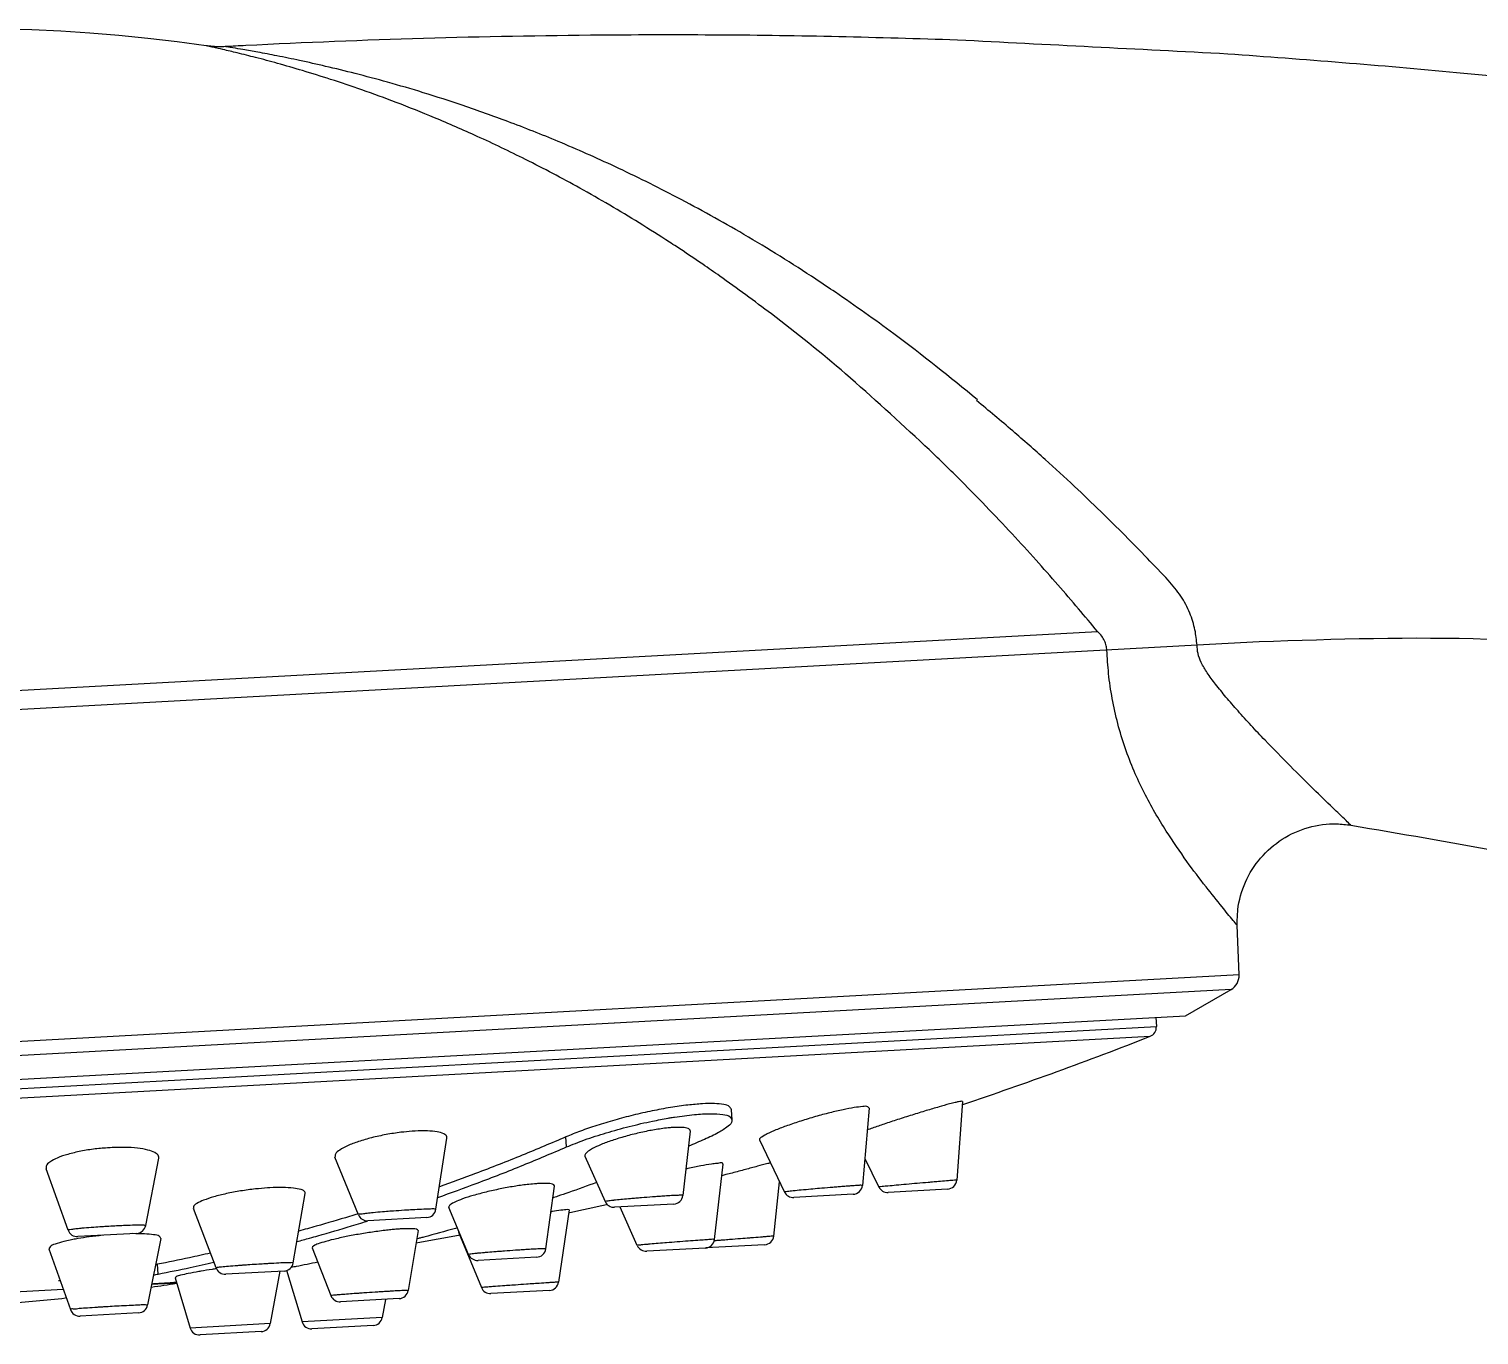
# Model space of a CAD drawing. Extents: x 937 to 1531, y -1355 to -935.
# Drawn here: x 1203.22 to 1247.74, y -1046.72 to -1006.63 of the extents above; entities that cross this region are included whole.
import ezdxf

# ---------------------------------------------------------------- set-up
doc = ezdxf.new("R2010")
doc.units = 0
doc.header["$LTSCALE"] = 7
doc.header["$MEASUREMENT"] = 0
doc.layers.get('0').update_dxf_attribs({"color": 2, "linetype": 'CONTINUOUS'})

msp = doc.modelspace()

# ---------------------------------------------------------------- linework, layer by layer
at = {"color": 7, "linetype": 'Continuous'}
for p, q in [((1160.269674734353, -1029.260491283888), (1236.030168807123, -1025.127109951172)), ((1239.081309721621, -1025.545062415186), (1160.113821208072, -1029.853412521084)), ((1240.993536028699, -1025.440734156744), (1239.081914818849, -1025.545029398791)), ((1240.372046905694, -1035.66636190935), (1240.315457197891, -1034.139722900521)), ((1240.372046905694, -1035.66636190935), (1160.845585432271, -1040.005208764604)), ((1240.125181350825, -1036.116272380162), (1161.13993290065, -1040.425591446515)), ((1238.725519677778, -1036.91981329182), (1240.125181350825, -1036.116272380162)), ((1162.618706545545, -1041.072089150619), (1238.725519677778, -1036.91981329182)), ((1237.816871028957, -1036.969387825609), (1237.832324761326, -1037.252638325367)), ((1163.542808926734, -1041.305765116589), (1237.832324761326, -1037.252638325367)), ((1163.763537418052, -1041.578880777833), (1237.642619555383, -1037.548146641466)), ((1224.805400627895, -1040.116097633534), (1224.788278576701, -1039.802268595784)), ((1229.015914297272, -1039.750405679223), (1228.806611086701, -1042.123480745208)), ((1231.882401730461, -1039.546731488059), (1231.703081808193, -1041.96113339799)), ((1231.882525676411, -1039.545062545302), (1231.86025133925, -1039.540048123422)), ((1215.715578559554, -1042.85691884003), (1216.046934617103, -1040.670472169193)), ((1219.721728284091, -1040.945747562948), (1219.704832199356, -1040.636060344737)), ((1223.524270604197, -1040.45658369047), (1223.297511046389, -1042.43220142115)), ((1225.651874730862, -1040.725928678202), (1226.418100181526, -1042.327939025325)), ((1220.289574260289, -1041.232267107365), (1220.912120906859, -1042.621125232202)), ((1204.422122985159, -1043.498578683799), (1203.745535090774, -1041.61947335464)), ((1206.803557850182, -1043.355803038042), (1207.206292519598, -1041.291061420431)), ((1213.333011884283, -1043.024503540895), (1212.615340825775, -1041.262818529517)), ((1224.267871099943, -1043.780363765899), (1224.534603986172, -1041.469981857643)), ((1228.879470571281, -1041.297401572119), (1229.312566423147, -1042.173747346317)), ((1226.087209573036, -1043.679528528392), (1226.266170485047, -1042.010287154347)), ((1231.702989891945, -1041.962370950669), (1231.688375568496, -1041.96267822338)), ((1211.333302549517, -1044.503713840261), (1211.704736496597, -1042.373165445262)), ((1219.086760260774, -1044.07018144656), (1219.35386758536, -1042.148145789936)), ((1228.523886406252, -1042.397756619754), (1226.704752812151, -1042.497005878929)), ((1231.420179941699, -1042.239739104416), (1229.597286442297, -1042.339193491671)), ((1208.964456491663, -1044.656501791172), (1208.27241763926, -1042.829100391355)), ((1216.716412003159, -1044.243548084799), (1216.112944375503, -1042.797961022937)), ((1219.806504069483, -1042.873166322072), (1219.481404793163, -1045.092128587423)), ((1219.80651234829, -1042.873109836276), (1219.74686524819, -1042.866768203785)), ((1223.015640500727, -1042.698278422831), (1221.202020579492, -1042.797226858652)), ((1221.895616947902, -1043.967449132836), (1221.372340215646, -1042.787934470186)), ((1215.435235006081, -1043.111854209148), (1213.62710163136, -1043.210503305439)), ((1206.525442534804, -1043.597959388976), (1204.720720177111, -1043.696422386516)), ((1207.268823340855, -1043.750817411898), (1206.864203637465, -1045.795129239981)), ((1215.167118678698, -1043.50947193815), (1214.86302720923, -1045.349318815705)), ((1216.411518495353, -1043.561244320818), (1217.10895584118, -1045.261004656024)), ((1203.833138060602, -1044.073137326214), (1204.493119139093, -1045.935316606617)), ((1211.918110343538, -1044.036748221191), (1212.491515295884, -1045.508043379377)), ((1218.805802408779, -1044.328983258805), (1217.009489473709, -1044.426987451235)), ((1223.985927055302, -1044.046363271593), (1222.186019722977, -1044.144563571336)), ((1225.805262231503, -1043.947103017138), (1224.003458843625, -1044.045406762481)), ((1207.187679354153, -1044.846186853159), (1207.171251538602, -1044.545082490275)), ((1211.054038026197, -1044.751908129432), (1209.261333175192, -1044.849715473041)), ((1210.923763214613, -1044.759015728496), (1210.629034152579, -1046.367317756486)), ((1211.131457972387, -1044.728783717246), (1211.604963072107, -1046.314066537837)), ((1207.747754374037, -1045.128159817624), (1206.98800923703, -1045.16961039855)), ((1207.707093354095, -1044.956510709456), (1208.16858013898, -1046.501556514328)), ((1219.481378346344, -1045.092309042014), (1219.440990814662, -1045.093804843288)), ((1204.274217291376, -1045.317670900096), (1202.591340860934, -1045.40948616237)), ((1214.583230273258, -1045.600311627857), (1212.787358499995, -1045.698291751598)), ((1214.167462144531, -1045.622995329148), (1214.06541995413, -1046.179827622401)), ((1219.200912955143, -1045.348377647093), (1217.402748390164, -1045.446482860244)), ((1206.586094008408, -1046.036623627469), (1204.792309787901, -1046.134489854369)), ((1210.629034150411, -1046.367317773387), (1208.168580141059, -1046.501556524902)), ((1214.06541995413, -1046.179827622401), (1211.604963072107, -1046.314066537837)), ((1213.786677126523, -1046.425306184835), (1211.908757798909, -1046.527762706963)), ((1210.350180399802, -1046.612796398484), (1208.472485145106, -1046.715240688439))]:
    msp.add_line(p, q, dxfattribs=at)
for centre, radius, start, end in [((1201.581153363354, -1055.657694907148), 49.02499999908001, 81.69726177209415, 147.422240815198), ((1239.872390062343, -1035.684883268995), 0.50000000076, 300.3700328314237, 2.122877418101653), ((1194.986398584667, -929.1440206722561), 116.49466818876, 288.470952738116, 291.4792703794794), ((1237.532770260807, -1037.268981579167), 0.30000000198, 291.479252442997, 3.122877419606801), ((1228.507677560251, -1042.098194786999), 0.30000000198, 273.1228774348198, 354.9593282479006), ((1231.403795054583, -1041.940186875159), 0.30000000198, 273.1228774255302, 355.7525431491978), ((1222.999384506525, -1042.398719160346), 0.30000000198, 273.1228774229208, 353.4525130204052), ((1226.688241617309, -1042.197460537059), 0.30000000198, 205.5611018203925, 273.1228774024108), ((1229.580941537609, -1042.039639085093), 0.30000000198, 206.2972543318996, 273.1228774131096), ((1215.41891317983, -1042.812298538006), 0.30000000198, 273.1228774195808, 351.3812511032103), ((1194.986398584667, -929.1440206722561), 116.49466818876, 282.311038060472, 282.8783559671072), ((1221.185546716369, -1042.4976794872), 0.30000000198, 204.1440224908034, 273.122877415719), ((1206.509098367852, -1043.298404936197), 0.30000000198, 273.1228774206763, 348.9617238481007), ((1213.610695697173, -1042.910952226911), 0.30000000198, 202.1637255568053, 273.1228774195288), ((1204.70435861362, -1043.396868882929), 0.30000000198, 199.8005403271044, 273.1228774169193), ((1194.986398584667, -929.1440206722561), 116.49466818876, 279.9450679890279, 280.6230076479088), ((1223.969749019982, -1043.746799757814), 0.30000000198, 273.1228774226079, 353.4140576102039), ((1225.788869157643, -1043.647551238786), 0.30000000198, 273.1324072305785, 353.882170827012), ((1216.993038820068, -1044.127438811422), 0.30000000198, 202.65744773793, 273.1228774192151), ((1218.789536439572, -1044.029424540718), 0.30000000198, 273.1228774199985, 352.0870027049135), ((1222.169504649315, -1043.845018442939), 0.30000000198, 203.9241494125892, 273.1228774163976), ((1223.987162450542, -1043.745849709773), 0.30000000198, 269.8339478664251, 273.1139332064504), ((1209.244982482955, -1044.550161375148), 0.30000000198, 200.7430764567103, 273.1228774169713), ((1211.037725230074, -1044.452351967871), 0.30000000198, 273.1228774220855, 350.1117068960079), ((1197.504682905404, -980.9403145016558), 64.99999999973998, 278.3856689046992, 279.0667901644055), ((1219.184545215128, -1045.048824484737), 0.30000000198, 273.1228774198937, 351.6649072188112), ((1197.504682905404, -980.9403145016558), 64.99999999973998, 274.4477228092811, 276.041886412682), ((1212.77089630081, -1045.398743739818), 0.30000000198, 201.2923967274129, 273.1228774195288), ((1214.56698421176, -1045.300751829291), 0.30000000198, 273.1228774196849, 350.6151305773098), ((1217.386422348986, -1045.146927424725), 0.30000000198, 202.3094506976038, 273.1228774193199), ((1204.775844031179, -1045.834942042317), 0.30000000198, 199.5145975523074, 273.1228774193199), ((1206.569863593238, -1045.737062971214), 0.30000000198, 273.1228774198937, 348.8031469635944), ((1208.456029851683, -1046.415692301882), 0.30000000198, 196.6314307070042, 273.1228774195808), ((1210.333949185623, -1046.313235784002), 0.30000000198, 273.1228774195808, 349.6143241322048), ((1211.892414545108, -1046.228208206443), 0.30000000198, 196.6302596565049, 273.1228774195808), ((1213.770333879049, -1046.125751688563), 0.30000000198, 273.1228774195808, 349.6154950713051)]:
    msp.add_arc(centre, radius, start, end, dxfattribs=at)
for points in [[(1231.723802300934, -1006.972731729155), (1228.082569970906, -1006.870791944859), (1220.797840880773, -1006.822992596995), (1209.875618584686, -1007.141464856422), (1209.25285067559, -1007.173752636922)], [(1208.712057451691, -1007.157736851623), (1208.660534523417, -1007.146531377486)], [(1209.252737619722, -1007.173778076897), (1209.240494825925, -1007.174402276779), (1209.157582865696, -1007.177310982568), (1209.076816821179, -1007.177938848388), (1208.997963325281, -1007.176453272881), (1208.920781139647, -1007.172988266558), (1208.844930993457, -1007.167638170132), (1208.770766084513, -1007.160532761493), (1208.699326893561, -1007.151923802317), (1208.660696563537, -1007.146561137203)], [(1209.613479694025, -1007.365946073055), (1209.175460548629, -1007.261964910598), (1208.877649202596, -1007.194293462362), (1208.712057451691, -1007.157736851623)], [(1227.979250978737, -1014.713441103856), (1227.377330004241, -1014.310730884238), (1225.16626504086, -1012.935379330021), (1223.117669160668, -1011.800759054368), (1221.20756857906, -1010.85507854995), (1219.468419302484, -1010.085198506785), (1217.921915564281, -1009.471568430624), (1216.549952656792, -1008.981650108561), (1215.327268131598, -1008.587126854613), (1214.228172345314, -1008.265366684901), (1213.230151341546, -1007.998937050464), (1212.328627221603, -1007.778958485191), (1211.527605894032, -1007.599801997284), (1210.831046819834, -1007.456366468365), (1210.244303203353, -1007.344418051151), (1209.788980900773, -1007.263133454803), (1209.479195022332, -1007.210641535363), (1209.306693716158, -1007.182424117504), (1209.252738773731, -1007.173770930968)], [(1222.887697033219, -1013.17433404002), (1221.954576023902, -1012.584193540189), (1220.131245280458, -1011.516389984985), (1218.466854039884, -1010.637075308384), (1216.984437455792, -1009.927835021988), (1215.668439509146, -1009.35474676108), (1214.495313580832, -1008.887476903645), (1213.440780726101, -1008.50166831399), (1212.482916371295, -1008.17881745847), (1211.617204287801, -1007.909354641568), (1210.847542718266, -1007.687426852626), (1210.177926000878, -1007.507754479974), (1209.613479694025, -1007.365946073055)], [(1240.026306295973, -1007.40013000956), (1231.72379887335, -1006.972731612294)], [(1261.282782213495, -1009.740894350753), (1247.051003616661, -1007.974301513193), (1240.026306295973, -1007.40013000956)], [(1223.097482310315, -1013.311178043946), (1222.887697033219, -1013.17433404002)], [(1224.430824823861, -1014.217471689545), (1223.906457719646, -1013.853446120437), (1223.097482310315, -1013.311178043946)], [(1230.729198910361, -1019.423422568703), (1228.289564897415, -1017.216178181596), (1226.011873019947, -1015.376515491549), (1224.430824823861, -1014.217471689545)], [(1232.3396510845, -1018.009339562248), (1229.772112573419, -1015.986968866856), (1227.979250978737, -1014.713441103856)], [(1238.198797603641, -1023.551405219607), (1237.55619532234, -1022.879546392762), (1236.870218743639, -1022.180514813261), (1236.127611373079, -1021.445984222704), (1235.315187691949, -1020.669505426729), (1234.418762269582, -1019.84569429772), (1233.423563488866, -1018.968760848086), (1232.313744618137, -1018.037426880962)], [(1236.030168807123, -1025.127109951172), (1235.43955428355, -1024.4238236557), (1234.812512346458, -1023.695552142732), (1234.137897349383, -1022.933480744354), (1233.404493476729, -1022.130370897295), (1232.600472139295, -1021.280223844707), (1231.713369882578, -1020.378761652176), (1230.729198910361, -1019.423422568703)], [(1239.081309721621, -1025.545062415186), (1239.018114548475, -1025.076867616701), (1238.857735029656, -1024.562353301001), (1238.583517978709, -1024.03978754284), (1238.198797083467, -1023.551402713507)], [(1236.313518831754, -1025.696069019151), (1236.294140964509, -1025.561198827956), (1236.243632528919, -1025.413872171639), (1236.155798358171, -1025.265155518514), (1236.030168779649, -1025.127109951082)], [(1241.168124480599, -1028.462001754378), (1240.742898131276, -1028.007006213911), (1240.340073114572, -1027.561482047011), (1239.970106000855, -1027.135071248074), (1239.649339007031, -1026.741340453735), (1239.393472844142, -1026.38812168825), (1239.212960950992, -1026.074634495814), (1239.111757354658, -1025.795974651786), (1239.081914788194, -1025.545032315209)], [(1262.231119758, -1027.122915867624), (1247.99985681194, -1025.365774365753), (1240.993536028699, -1025.440734156744)], [(1238.136007546172, -1031.251586281222), (1237.788014829446, -1030.679530061416), (1237.456764324431, -1030.067447048289), (1237.14906612772, -1029.407206855519), (1236.876084218698, -1028.699135790221), (1236.649350480132, -1027.951312973656), (1236.477814405042, -1027.1795445501), (1236.366882870872, -1026.415680235117), (1236.31355265248, -1025.696067174654)], [(1243.804092797178, -1031.06898036372), (1243.656107012316, -1030.927451213683), (1243.249450914145, -1030.536037555923), (1242.658527025114, -1029.960737301645), (1241.948496581925, -1029.257107216995), (1241.168122774633, -1028.462025839671)], [(1240.315457197891, -1034.139722900521), (1240.191142906734, -1033.991458638988), (1239.850135955922, -1033.578000234226), (1239.357904894872, -1032.960850843615), (1238.772021652363, -1032.182728775606), (1238.136007546172, -1031.251586281222)], [(1240.315538432089, -1034.139704557075), (1240.335122059238, -1033.667824805198), (1240.5672697526, -1032.820682983425), (1241.034833563808, -1032.077086008116), (1241.697732567631, -1031.500784386708), (1242.499137475573, -1031.14118584025), (1243.370343560241, -1031.029118609513), (1243.804069210595, -1031.069114617742)], [(1243.804065146097, -1031.068992389678), (1248.354283975918, -1031.862048441721), (1262.653431087629, -1034.863434739667)], [(1223.898293516814, -1039.619004517064), (1223.450211374178, -1039.658345099441), (1222.917246052253, -1039.734132593011), (1222.350860634338, -1039.839879609648), (1221.773673589329, -1039.970041199888), (1221.202639446977, -1040.119931275074), (1220.653606034742, -1040.285160834941), (1220.148660548659, -1040.459109525866), (1219.704832199356, -1040.636060344737)], [(1224.788055486599, -1039.802031576641), (1224.728727650241, -1039.709454855404), (1224.554131800089, -1039.644286187976), (1224.266115660716, -1039.613635919646), (1223.898293516814, -1039.619004517064)], [(1228.559997283538, -1039.735722524859), (1228.214907908901, -1039.800273021133), (1227.807698564837, -1039.895180647304), (1227.364961638245, -1040.014369881702), (1226.91934491414, -1040.149175051633), (1226.504815161288, -1040.28924446745), (1226.15378552305, -1040.423146129472), (1225.886210165387, -1040.542488093614)], [(1228.819296666883, -1039.705958143662), (1228.559997283538, -1039.735722524859)], [(1228.823726713438, -1039.70568201149), (1228.819296666883, -1039.705958143662)], [(1229.012840004458, -1039.750997816827), (1228.974434604588, -1039.713109509431), (1228.823726713438, -1039.70568201149)], [(1231.486122630261, -1039.623752257256), (1231.15957426624, -1039.714591389845), (1230.767249873047, -1039.830426058867), (1230.331710870382, -1039.964661830864), (1229.889688729661, -1040.106006495735), (1229.476186048326, -1040.243114761258), (1229.117607235732, -1040.367005010103), (1228.954482494175, -1040.420630814082)], [(1231.658488138094, -1039.580235377734), (1231.486122630261, -1039.623752257256)], [(1231.676240945645, -1039.575905548444), (1231.658488138094, -1039.580235377734)], [(1231.86025133925, -1039.540048123422), (1231.728221104775, -1039.563342037888), (1231.676240945645, -1039.575905548444)], [(1219.721728284091, -1040.945747562948), (1220.2791356867, -1040.728034088428), (1220.940773788144, -1040.511768392701), (1221.650990487909, -1040.315882754876), (1222.365610064323, -1040.151824162082), (1222.84393107251, -1040.060934422081)], [(1222.84393107251, -1040.060934422081), (1222.967980524534, -1040.040223026513)], [(1223.023571148799, -1040.345384801764), (1222.90118248309, -1040.354116925263)], [(1222.967980524534, -1040.040223026513), (1223.04370847959, -1040.02821697205), (1223.649456750045, -1039.950938101318), (1224.151877313971, -1039.923527241228), (1224.524939236733, -1039.947404419767), (1224.747095946342, -1040.021896055604), (1224.799761960836, -1040.114396290184)], [(1223.291592583824, -1040.345591636682), (1223.023571148799, -1040.345384801764)], [(1223.525108373471, -1040.456066640729), (1223.524600433767, -1040.445331212596), (1223.46254871675, -1040.379691428922), (1223.291592583824, -1040.345591636682)], [(1224.799761960836, -1040.114396290184), (1224.802610087817, -1040.143937641437), (1224.683541826088, -1040.307571279603), (1224.392716371587, -1040.503603885445), (1223.958068635302, -1040.714619055894)], [(1214.980729926828, -1040.461736771204), (1214.640948522011, -1040.495123442891), (1214.186459311496, -1040.565641354919), (1213.741621914194, -1040.662582103823), (1213.336020749012, -1040.779726055983), (1213.000237233598, -1040.908536824884), (1212.75956945425, -1041.039157896881)], [(1215.073734440589, -1040.455895814118), (1214.980729926828, -1040.461736771204)], [(1215.755849592838, -1040.48002092835), (1215.454311754385, -1040.450749469665), (1215.073734440589, -1040.455895814118)], [(1216.04520329046, -1040.669415391013), (1216.045157334352, -1040.631961768196), (1215.957572736127, -1040.541706088064), (1215.755849592838, -1040.48002092835)], [(1219.704832199356, -1040.636060344737), (1218.366391245436, -1041.197384560092), (1216.934265275277, -1041.758532170877), (1215.82166420692, -1042.166757533574)], [(1222.677257080983, -1040.37911077561), (1222.27708354461, -1040.444371471232), (1221.850534185155, -1040.536687018995), (1221.425761435795, -1040.650132524629), (1221.034415828874, -1040.776438485298), (1220.705901048749, -1040.906012985703), (1220.464814654718, -1041.028348420318)], [(1222.90118248309, -1040.354116925263), (1222.677257080983, -1040.37911077561)], [(1223.958068635302, -1040.714619055894), (1223.4727437504, -1040.921809176022)], [(1225.886210165387, -1040.542488093614), (1225.716070632755, -1040.64020290541), (1225.650756654342, -1040.711314066266), (1225.656915527496, -1040.723695780962)], [(1205.681393889042, -1040.968410263218), (1205.255398229756, -1041.007185272375), (1204.81164241842, -1041.077117584721), (1204.413998666176, -1041.171483521739), (1204.089234397983, -1041.284217127924), (1203.862248388118, -1041.407092069373)], [(1205.714638297123, -1040.96651434638), (1205.681393889042, -1040.968410263218)], [(1207.088063146333, -1041.118024501924), (1206.873214012006, -1041.038200011428), (1206.557506441262, -1040.982899906282), (1206.160840394908, -1040.958069096336), (1205.714638297123, -1040.96651434638)], [(1207.202700728494, -1041.290351147902), (1207.200002193086, -1041.225681640785), (1207.093338414109, -1041.12095226155), (1207.088063146333, -1041.118024501924)], [(1212.75956945425, -1041.039157896881), (1212.630632602018, -1041.160983098925), (1212.615719658692, -1041.262850112891)], [(1215.771236573485, -1042.496684398402), (1216.978073503551, -1042.055380210027), (1218.39667834413, -1041.500286247102), (1219.721728284091, -1040.945747562948)], [(1220.464814654718, -1041.028348420318), (1220.323088205097, -1041.135854058999), (1220.286318828956, -1041.222139667123), (1220.290192781189, -1041.23262208667)], [(1203.862248388118, -1041.407092069373), (1203.749959064664, -1041.530708997493), (1203.748288422194, -1041.619131947128)], [(1224.170230548025, -1041.47139999401), (1223.847371612662, -1041.5254667925), (1223.45333556805, -1041.604888739605), (1223.390710032632, -1041.618456344796)], [(1224.336769484757, -1041.45100881591), (1224.170230548025, -1041.47139999401)], [(1224.399771758304, -1041.446410835686), (1224.336769484757, -1041.45100881591)], [(1224.522793928947, -1041.468949729786), (1224.519302573196, -1041.452355701944), (1224.399771758304, -1041.446410835686)], [(1225.89949965058, -1041.456287882325), (1225.585261124394, -1041.539128222347), (1225.215155646485, -1041.636670095968), (1224.806214380501, -1041.744413444818), (1224.619815317956, -1041.793511816267)], [(1225.98980919174, -1041.432476523176), (1225.89949965058, -1041.456287882325)], [(1218.514318427638, -1042.098512714817), (1218.112853410173, -1042.155018785567), (1217.684158370477, -1042.233394325993), (1217.257080308858, -1042.328484005201), (1216.862929531856, -1042.433475889291), (1216.533169522436, -1042.539843855749), (1216.291468943584, -1042.63914017263)], [(1218.737946369321, -1042.076137019704), (1218.514318427638, -1042.098512714817)], [(1218.861021951895, -1042.067765889573), (1218.737946369321, -1042.076137019704)], [(1219.128000374757, -1042.065031742987), (1218.861021951895, -1042.067765889573)], [(1219.354614104798, -1042.147842626738), (1219.354268304035, -1042.142293882784), (1219.296254586416, -1042.090457607455), (1219.128000374757, -1042.065031742987)], [(1220.648866772641, -1042.034568086472), (1219.791034399224, -1042.341763237225), (1219.458139325076, -1042.457163622737)], [(1224.619815317956, -1041.793511816267), (1224.493410257442, -1041.826803144346)], [(1228.677095182005, -1042.126969254407), (1228.507529189032, -1042.137576382246)], [(1228.803199355992, -1042.128431766698), (1228.800590005662, -1042.126953421993), (1228.786021087969, -1042.122741886032), (1228.677095182005, -1042.126969254407)], [(1230.154450707544, -1042.093617910658), (1229.846559684772, -1042.121263004472), (1229.592229337643, -1042.144508181221)], [(1230.963161369773, -1042.022462773874), (1230.829122171547, -1042.034105879826), (1230.491042111185, -1042.063761925634), (1230.154450707544, -1042.093617910658)], [(1231.387635437635, -1041.986199959471), (1231.141230917992, -1042.007097521958), (1230.963161369773, -1042.022462773874)], [(1231.39861455263, -1041.985289651077), (1231.387635437635, -1041.986199959471)], [(1231.588714222925, -1041.969829875916), (1231.401715490924, -1041.98503299372), (1231.39861455263, -1041.985289651077)], [(1231.688375568496, -1041.96267822338), (1231.588714222925, -1041.969829875916)], [(1210.541097971404, -1042.20293182134), (1210.176012469972, -1042.234903969189), (1209.71945410794, -1042.296265211518), (1209.281367439854, -1042.378090490298), (1208.891675635243, -1042.474968324928), (1208.579450294003, -1042.579943047298)], [(1210.619764978263, -1042.198227752448), (1210.541097971404, -1042.20293182134)], [(1211.344382666962, -1042.207615367136), (1211.018751867201, -1042.188925903125), (1210.619764978263, -1042.198227752448)], [(1211.698559282286, -1042.371986351146), (1211.692274485201, -1042.322214537658), (1211.574379847651, -1042.253007008392), (1211.344382666962, -1042.207615367136)], [(1219.458139325076, -1042.457163622737), (1219.297913481343, -1042.511951023345)], [(1221.391092121634, -1042.56024180774), (1221.179917404919, -1042.581253338054)], [(1221.443207884889, -1042.555399602689), (1221.391092121634, -1042.56024180774)], [(1221.847581945415, -1042.519052573165), (1221.689911279691, -1042.532727763003), (1221.443207884889, -1042.555399602689)], [(1222.54520828616, -1042.46502440165), (1222.362095197637, -1042.478221376347), (1222.022677733319, -1042.50459235117), (1221.847581945415, -1042.519052573165)], [(1222.679155186551, -1042.455922317327), (1222.54520828616, -1042.46502440165)], [(1222.737596016796, -1042.452116143561), (1222.679155186551, -1042.455922317327)], [(1222.949299518157, -1042.439469366865), (1222.737596016796, -1042.452116143561)], [(1223.295162168298, -1042.435762123305), (1223.294349044251, -1042.435219914908), (1223.270118899617, -1042.428687742718), (1223.151631854076, -1042.430145843796), (1222.949299518157, -1042.439469366865)], [(1226.684698215268, -1042.29318032583), (1226.677104246, -1042.294183830209), (1226.505288511098, -1042.312927138691), (1226.420712903548, -1042.323164401871)], [(1226.924788935712, -1042.26982351006), (1226.684698215268, -1042.29318032583)], [(1227.290842125296, -1042.236075016313), (1227.228321332068, -1042.241771177187), (1226.924788935712, -1042.26982351006)], [(1228.062504304852, -1042.170869045746), (1227.902248958791, -1042.183811619462), (1227.563190186146, -1042.212290330512), (1227.290842125296, -1042.236075016313)], [(1228.407632440815, -1042.144598402643), (1228.217658360661, -1042.158750470219), (1228.062504304852, -1042.170869045746)], [(1228.482671907753, -1042.139290976503), (1228.407632440815, -1042.144598402643)], [(1228.507529189032, -1042.137576382246), (1228.482671907753, -1042.139290976503)], [(1229.592229337643, -1042.144508181221), (1229.412386303706, -1042.161520806015), (1229.319528577025, -1042.172312808003)], [(1208.579450294003, -1042.579943047298), (1208.369502735029, -1042.68439343941), (1208.274478735184, -1042.780083623127), (1208.278150094304, -1042.828050267903)], [(1213.324160333331, -1042.996481987534), (1213.062514714275, -1043.076562829472), (1212.037333516186, -1043.377984806767), (1211.504487486555, -1043.526922420443)], [(1213.60366903898, -1042.982093308033), (1213.550742933938, -1042.988002950749), (1213.396495592406, -1043.007908324915), (1213.333855839057, -1043.0221714754), (1213.334139351531, -1043.02239110182)], [(1214.077868701819, -1042.938057491556), (1213.784137487472, -1042.96406144279), (1213.60366903898, -1042.982093308033)], [(1214.097873960183, -1042.936401689993), (1214.077868701819, -1042.938057491556)], [(1214.13736771092, -1042.933168145402), (1214.097873960183, -1042.936401689993)], [(1214.356687818055, -1042.916016463653), (1214.13736771092, -1042.933168145402)], [(1214.407971410841, -1042.912193540497), (1214.356687818055, -1042.916016463653)], [(1214.929382692404, -1042.877353920055), (1214.746245383429, -1042.888731407068), (1214.407971410841, -1042.912193540497)], [(1214.951528828066, -1042.876048751941), (1214.929382692404, -1042.877353920055)], [(1215.06566512283, -1042.869588870927), (1214.951528828066, -1042.876048751941)], [(1215.341606017995, -1042.856248220204), (1215.06566512283, -1042.869588870927)], [(1215.427311988098, -1042.854415344216), (1215.341606017995, -1042.856248220204)], [(1215.714329910856, -1042.858650675172), (1215.680466256943, -1042.850614119512), (1215.552322180531, -1042.84975259348), (1215.427311988098, -1042.854415344216)], [(1216.291468943584, -1042.63914017263), (1216.1494539467, -1042.725118944281), (1216.111404593458, -1042.79319781269), (1216.113032511233, -1042.798271805744)], [(1219.287684199871, -1042.928592581946), (1219.244304646942, -1042.935727767162)], [(1219.548411052748, -1042.888768823138), (1219.287684199871, -1042.928592581946)], [(1219.569437614066, -1042.885829467552), (1219.548411052748, -1042.888768823138)], [(1219.74686524819, -1042.866768203785), (1219.569437614066, -1042.885829467552)], [(1221.179917404919, -1042.581253338054), (1221.150392720016, -1042.584866004391), (1220.987217549948, -1042.604615551085), (1220.913962628201, -1042.617440760963)], [(1204.697023840948, -1043.456361977827), (1204.619882198253, -1043.464049740676), (1204.474741334412, -1043.48317625522), (1204.422109516687, -1043.497537643593), (1204.42251507289, -1043.498101621057)], [(1205.211497139765, -1043.412500956636), (1205.134362057925, -1043.418148036189), (1204.845889845636, -1043.441740686079), (1204.697023840948, -1043.456361977827)], [(1205.460484274541, -1043.395348885217), (1205.211497139765, -1043.412500956636)], [(1205.554253002629, -1043.389394673245), (1205.460484274541, -1043.395348885217)], [(1205.797897055693, -1043.375224676602), (1205.554253002629, -1043.389394673245)], [(1206.025165801349, -1043.363781339152), (1205.797897055693, -1043.375224676602)], [(1206.40283996299, -1043.34893489452), (1206.120445913939, -1043.359341158867), (1206.025165801349, -1043.363781339152)], [(1206.520729542878, -1043.34715894168), (1206.40283996299, -1043.34893489452)], [(1206.803373273925, -1043.355937286376), (1206.759606146753, -1043.347303299812), (1206.622332000211, -1043.344812607068), (1206.520729542878, -1043.34715894168)], [(1211.83705451915, -1043.742552341513), (1212.092253568418, -1043.670537239713), (1213.120489306896, -1043.368112184198), (1213.412846612983, -1043.278518002945)], [(1213.412846612983, -1043.278518002945), (1213.627481167455, -1043.211721009487)], [(1214.68006179333, -1043.458293087519), (1214.556827597722, -1043.466252791989)], [(1214.947205065631, -1043.45261072491), (1214.68006179333, -1043.458293087519)], [(1215.16754229477, -1043.5093287971), (1215.167333007205, -1043.507817860379), (1215.113369074294, -1043.469510347245), (1214.947205065631, -1043.45261072491)], [(1216.372086557596, -1043.427015081318), (1216.313423021448, -1043.443723576638), (1215.342281168305, -1043.711076753719)], [(1204.486645826263, -1043.800769987735), (1204.288169798338, -1043.847187512345), (1204.021662623104, -1043.927655885655)], [(1204.645254067877, -1043.770983030427), (1204.486645826263, -1043.800769987735)], [(1204.7301561197, -1043.756252119122), (1204.645254067877, -1043.770983030427)], [(1205.480603902364, -1043.656171743797), (1205.066112222013, -1043.704500641028), (1204.7301561197, -1043.756252119122)], [(1206.770600486109, -1043.611501940676), (1206.405797714156, -1043.604018769935)], [(1207.048442882822, -1043.639851312709), (1206.770600486109, -1043.611501940676)], [(1207.268899515356, -1043.750812715188), (1207.219101718988, -1043.687237903441), (1207.048442882822, -1043.639851312709)], [(1211.448079727381, -1043.850000856859), (1211.83705451915, -1043.742552341513)], [(1214.155457442033, -1043.505405132339), (1213.926848021782, -1043.534249091695), (1213.494144567822, -1043.599120387506), (1213.063238645489, -1043.676417166387), (1212.665539051566, -1043.7606362189), (1212.335581471973, -1043.844251663245), (1212.095336810179, -1043.920844339811)], [(1214.331335438607, -1043.486211325863), (1214.155457442033, -1043.505405132339)], [(1214.40133922289, -1043.479380393122), (1214.331335438607, -1043.486211325863)], [(1214.556827597722, -1043.466252791989), (1214.40133922289, -1043.479380393122)], [(1215.226909197685, -1043.741683305335), (1215.124899463496, -1043.768541403012)], [(1215.342281168305, -1043.711076753719), (1215.226909197685, -1043.741683305335)], [(1216.426052377014, -1043.548693379309), (1216.41142092345, -1043.560868728798), (1216.411667134869, -1043.561288790563)], [(1222.739052687993, -1043.890176738806), (1222.476543620759, -1043.911786678286), (1222.235777363964, -1043.932231381147)], [(1222.788550549769, -1043.886143345455), (1222.739052687993, -1043.890176738806)], [(1223.457213507712, -1043.833850794673), (1223.124449759148, -1043.859440872658), (1222.788550549769, -1043.886143345455)], [(1223.968551199691, -1043.796875918657), (1223.759675819853, -1043.811510310533), (1223.457213507712, -1043.833850794673)], [(1224.006282336038, -1043.794334939728), (1223.968551199691, -1043.796875918657)], [(1224.177735349504, -1043.783706639668), (1224.006282336038, -1043.794334939728)], [(1224.250171074248, -1043.785348950649), (1224.249071611614, -1043.784803474217), (1224.177735349504, -1043.783706639668)], [(1224.407107407727, -1043.814632843609), (1224.271453419562, -1043.825424824005)], [(1224.53188792565, -1043.804690578187), (1224.407107407727, -1043.814632843609)], [(1225.342435413986, -1043.739754258137), (1225.069122866682, -1043.761718669023), (1224.731322593045, -1043.788769254267), (1224.53188792565, -1043.804690578187)], [(1225.677978927062, -1043.712689096289), (1225.393400747465, -1043.73565024468), (1225.342435413986, -1043.739754258137)], [(1225.785591164111, -1043.703989009841), (1225.677978927062, -1043.712689096289)], [(1226.087209573036, -1043.679528528392), (1226.039441975074, -1043.683408740822), (1225.899519722752, -1043.694763574428), (1225.785591164111, -1043.703989009841)], [(1204.021662623104, -1043.927655885655), (1203.868141648677, -1044.005120199239), (1203.833263646714, -1044.073139141644)], [(1208.792799253014, -1044.203979479265), (1208.147318806989, -1044.345429110249), (1207.171251538602, -1044.545082490275)], [(1212.095336810179, -1043.920844339811), (1211.955381875367, -1043.985616497265), (1211.91775836708, -1044.035753004314), (1211.917978729686, -1044.036861068652)], [(1216.989741776026, -1044.209274000658), (1216.952799195245, -1044.213154067516), (1216.790969637172, -1044.230158146929), (1216.717924980817, -1044.240565106292)], [(1217.191440352921, -1044.191513482743), (1216.989741776026, -1044.209274000658)], [(1217.251855105492, -1044.186469723032), (1217.191440352921, -1044.191513482743)], [(1217.637919373467, -1044.155136694837), (1217.48775188179, -1044.166970905769), (1217.251855105492, -1044.186469723032)], [(1218.331890854887, -1044.105321842007), (1218.155273295003, -1044.117278246239), (1217.817980521732, -1044.141519089452), (1217.637919373467, -1044.155136694837)], [(1218.470990564929, -1044.096332292779), (1218.331890854887, -1044.105321842007)], [(1218.52980601313, -1044.092658934077), (1218.470990564929, -1044.096332292779)], [(1218.740012811336, -1044.080380788258), (1218.52980601313, -1044.092658934077)], [(1219.084890506882, -1044.073107275815), (1219.083662562167, -1044.072458530387), (1219.059431816069, -1044.067942581217), (1218.941523768265, -1044.070659393269), (1218.740012811336, -1044.080380788258)], [(1222.213461492362, -1043.934314942189), (1222.020594434843, -1043.95193306138), (1221.912849202586, -1043.962724036848)], [(1222.235777363964, -1043.932231381147), (1222.213461492362, -1043.934314942189)], [(1207.171251538602, -1044.545082490275), (1207.108800452401, -1044.557214537602)], [(1207.187679354153, -1044.846186853159), (1208.171995449326, -1044.64516038165), (1208.89941851246, -1044.485423740017)], [(1208.438194248124, -1044.767544414339), (1208.109288961929, -1044.828840335437)], [(1208.496305951327, -1044.75803901856), (1208.438194248124, -1044.767544414339)], [(1208.841364569533, -1044.703619457296), (1208.496305951327, -1044.75803901856)], [(1208.96837920513, -1044.685151877668), (1208.841364569533, -1044.703619457296)], [(1209.129904473111, -1044.63133899846), (1209.001029941202, -1044.646990903534), (1208.965158859298, -1044.657121857729)], [(1209.341451956346, -1044.611420971932), (1209.129904473111, -1044.63133899846)], [(1209.755128161953, -1044.578789393554), (1209.618807461509, -1044.588853888811), (1209.341451956346, -1044.611420971932)], [(1209.79520034885, -1044.575854362104), (1209.755128161953, -1044.578789393554)], [(1209.93952437223, -1044.565517462485), (1209.79520034885, -1044.575854362104)], [(1210.005376111411, -1044.560975848748), (1209.93952437223, -1044.565517462485)], [(1210.487768991879, -1044.530779867838), (1210.276254805189, -1044.543425062529), (1210.005376111411, -1044.560975848748)], [(1210.601885933073, -1044.524385025399), (1210.487768991879, -1044.530779867838)], [(1211.33238847848, -1044.502919670177), (1211.33252637398, -1044.50278528635), (1211.272422674345, -1044.498628323961), (1211.120800578988, -1044.501062645184), (1210.891040098621, -1044.509881948598), (1210.601885933073, -1044.524385025399)], [(1211.35563448692, -1044.628276109938), (1211.266356280672, -1044.645108042651)], [(1211.424019705365, -1044.615058346104), (1211.35563448692, -1044.628276109938)], [(1212.090830493667, -1044.480771143696), (1211.424019705365, -1044.615058346104)], [(1207.67248392034, -1045.10827139028), (1207.203838965675, -1045.139811948083), (1206.9924218497, -1045.15164300506)], [(1207.045487632804, -1044.874485810651), (1207.187679354153, -1044.846186853159)], [(1207.72010232916, -1045.104607631134), (1207.67248392034, -1045.10827139028)], [(1208.109288961929, -1044.828840335437), (1207.874670186779, -1044.882882316922), (1207.741668633096, -1044.926559338877), (1207.708304794171, -1044.957035455316)], [(1207.750446486491, -1045.102211163241), (1207.72010232916, -1045.104607631134)], [(1217.312690136234, -1045.243546755848), (1217.164971927021, -1045.255305563305), (1217.108906291261, -1045.260631384924)], [(1217.386989493514, -1045.237877086951), (1217.312690136234, -1045.243546755848)], [(1217.540028348979, -1045.226372758716), (1217.386989493514, -1045.237877086951)], [(1217.928445213737, -1045.197899053745), (1217.828213478197, -1045.205174786972), (1217.540028348979, -1045.226372758716)], [(1218.721869392019, -1045.141544078189), (1218.491579284916, -1045.157670546536), (1218.15405750493, -1045.181648829642), (1217.928445213737, -1045.197899053745)], [(1219.093882264366, -1045.116034476491), (1218.813649907636, -1045.135177121141), (1218.721869392019, -1045.141544078189)], [(1219.185154261336, -1045.109940836211), (1219.093882264366, -1045.116034476491)], [(1219.308494080804, -1045.101872559413), (1219.185154261336, -1045.109940836211)], [(1219.440990814662, -1045.093804843288), (1219.308494080804, -1045.101872559413)], [(1212.770161432214, -1045.47972073503), (1212.727870634077, -1045.483441959967), (1212.566183513568, -1045.497738350261), (1212.492778308158, -1045.505844567795)], [(1212.966281857191, -1045.464686234), (1212.770161432214, -1045.47972073503)], [(1213.032992526566, -1045.459764388384), (1212.966281857191, -1045.464686234)], [(1213.407490135315, -1045.432714026743), (1213.262440525036, -1045.442964654776), (1213.032992526566, -1045.459764388384)], [(1214.097602761849, -1045.387164252078), (1213.930215143597, -1045.397756558678), (1213.592705054116, -1045.420024187726), (1213.407490135315, -1045.432714026743)], [(1214.246145871851, -1045.378066831501), (1214.097602761849, -1045.387164252078)], [(1214.30727627497, -1045.374416695183), (1214.246145871851, -1045.378066831501)], [(1214.515690005441, -1045.362522016837), (1214.30727627497, -1045.374416695183)], [(1214.861541218343, -1045.351502160336), (1214.859938025643, -1045.350891569158), (1214.835723695153, -1045.348358882732), (1214.717592168701, -1045.352346894715), (1214.515690005441, -1045.362522016837)], [(1204.775322930846, -1045.905725861717), (1204.763712788695, -1045.906642764424), (1204.588354579671, -1045.921773636871), (1204.501340806668, -1045.932269372474), (1204.501168978806, -1045.932649535482)], [(1205.317902040732, -1045.867631707761), (1205.013605117605, -1045.888087286226), (1204.775322930846, -1045.905725861717)], [(1205.441690822966, -1045.859777485527), (1205.317902040732, -1045.867631707761)], [(1205.578557742147, -1045.851352301303), (1205.441690822966, -1045.859777485527)], [(1205.650463201096, -1045.847034643581), (1205.578557742147, -1045.851352301303)], [(1205.908197175131, -1045.832181210836), (1205.650463201096, -1045.847034643581)], [(1205.984818757256, -1045.827953820003), (1205.908197175131, -1045.832181210836)], [(1206.554936797443, -1045.800146465115), (1206.294473847473, -1045.811899872235), (1205.984818757256, -1045.827953820003)], [(1206.578051487668, -1045.798869135359), (1206.554936797443, -1045.800146465115)], [(1206.855984715205, -1045.797689673925), (1206.744774420024, -1045.793642941681), (1206.578051487668, -1045.798869135359)]]:
    msp.add_spline(points, degree=3, dxfattribs=at)
at = {"color": 2, "linetype": 'Continuous'}
msp.add_spline([(1204.178588054326, -1045.048140263422), (1204.125980163749, -1045.051074980541)], degree=3, dxfattribs=at)

doc.saveas('drawing.dxf')
